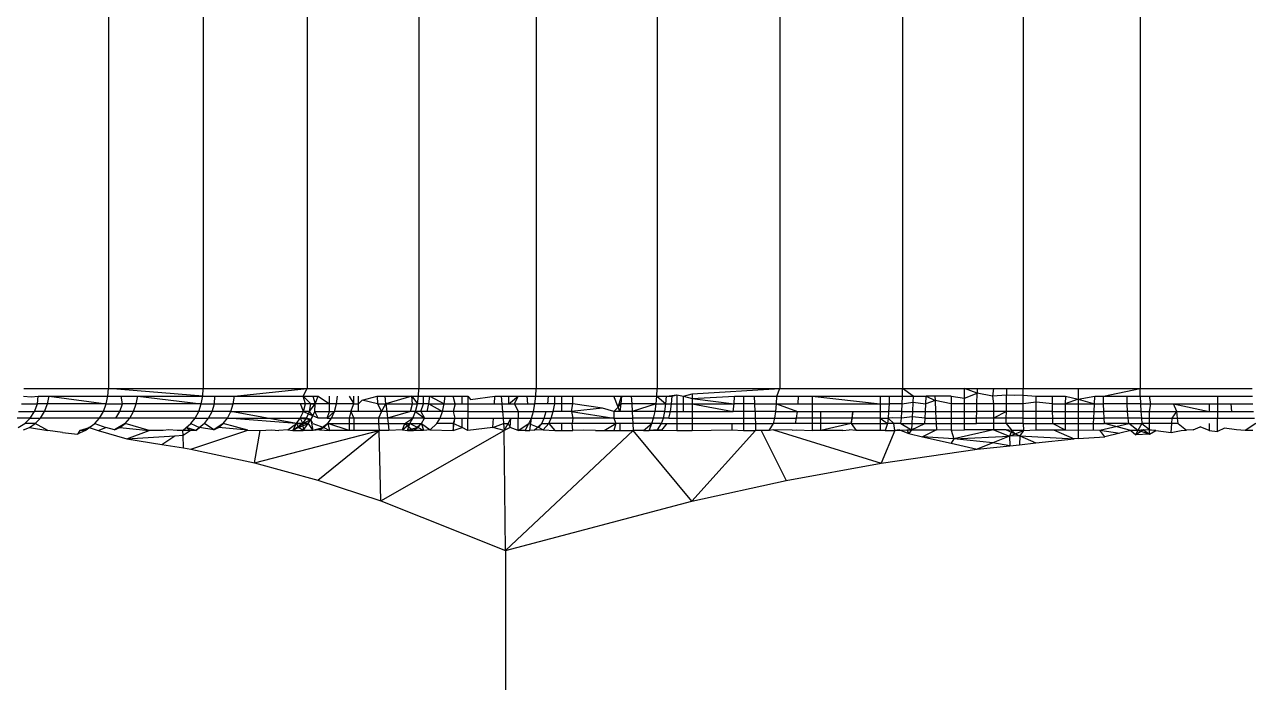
# Model space of a CAD drawing. Header units: millimetres. Extents: x 243 to 2849, y 203 to 3454.
# Drawn here: x 1435.11 to 1442.39, y 1586.66 to 1590.57 of the extents above; entities that cross this region are included whole.
import ezdxf

# ---------------------------------------------------------------- set-up
doc = ezdxf.new("R2010")
doc.units = ezdxf.units.MM

msp = doc.modelspace()

# ---------------------------------------------------------------- linework, layer by layer
for p, q in [((1435.6067, 1590.6562), (1435.6067, 1588.4062)), ((1436.1708, 1590.6562), (1436.1708, 1588.4062)), ((1436.7894, 1590.6562), (1436.7894, 1588.4062)), ((1437.453, 1590.6562), (1437.453, 1588.4062)), ((1438.1507, 1590.6562), (1438.1507, 1588.4062)), ((1438.8707, 1590.6562), (1438.8707, 1588.4062)), ((1439.6011, 1590.6562), (1439.6011, 1588.4062)), ((1440.3303, 1590.6562), (1440.3303, 1588.4062)), ((1441.0477, 1590.6562), (1441.0477, 1588.4062)), ((1441.744, 1590.6562), (1441.744, 1588.4062)), ((1435.1014, 1588.3607), (1435.1471, 1588.3564)), ((1435.1046, 1588.4062), (1435.6067, 1588.4062)), ((1435.1471, 1588.3564), (1435.1898, 1588.3607)), ((1435.1847, 1588.3142), (1435.1898, 1588.3607)), ((1435.1898, 1588.3607), (1435.2552, 1588.3607)), ((1435.2449, 1588.3142), (1435.2552, 1588.3607)), ((1435.2552, 1588.3607), (1435.6037, 1588.3607)), ((1435.2552, 1588.3607), (1435.594, 1588.3142)), ((1435.594, 1588.3142), (1435.6037, 1588.3607)), ((1435.6037, 1588.3607), (1435.6067, 1588.4062)), ((1435.6037, 1588.3607), (1435.6836, 1588.3607)), ((1435.6067, 1588.4062), (1436.1708, 1588.4062)), ((1436.168, 1588.3607), (1435.6067, 1588.4062)), ((1435.6909, 1588.3142), (1435.6836, 1588.3607)), ((1435.6836, 1588.3607), (1435.7818, 1588.3607)), ((1435.7724, 1588.3142), (1435.7818, 1588.3607)), ((1435.7818, 1588.3607), (1436.168, 1588.3607)), ((1435.7818, 1588.3607), (1436.1595, 1588.3142)), ((1436.1595, 1588.3142), (1436.168, 1588.3607)), ((1436.168, 1588.3607), (1436.1708, 1588.4062)), ((1436.168, 1588.3607), (1436.2405, 1588.3607)), ((1436.1708, 1588.4062), (1436.7894, 1588.4062)), ((1436.2384, 1588.3142), (1436.2405, 1588.3607)), ((1436.2405, 1588.3607), (1436.3571, 1588.3607)), ((1436.3488, 1588.3142), (1436.3571, 1588.3607)), ((1436.3571, 1588.3607), (1436.7894, 1588.4062)), ((1436.3571, 1588.3607), (1436.7651, 1588.3607)), ((1436.7651, 1588.3607), (1436.7894, 1588.4062)), ((1436.7795, 1588.3142), (1436.7651, 1588.3607)), ((1436.7651, 1588.3607), (1436.8226, 1588.3607)), ((1436.7651, 1588.3607), (1436.811, 1588.3142)), ((1436.7894, 1588.4062), (1437.453, 1588.4062)), ((1436.8226, 1588.3607), (1436.8543, 1588.3607)), ((1436.8226, 1588.3607), (1436.8372, 1588.3142)), ((1436.8372, 1588.3142), (1436.8543, 1588.3607)), ((1436.8543, 1588.3607), (1436.9228, 1588.3142)), ((1436.9228, 1588.3142), (1436.9228, 1588.3607)), ((1436.9634, 1588.3142), (1436.9706, 1588.3607)), ((1437.0398, 1588.3607), (1437.0665, 1588.3142)), ((1437.0665, 1588.3142), (1437.0665, 1588.3607)), ((1437.0952, 1588.3142), (1437.0952, 1588.3607)), ((1437.1156, 1588.3367), (1437.2059, 1588.3607)), ((1437.2059, 1588.3607), (1437.253, 1588.3607)), ((1437.2059, 1588.3607), (1437.2083, 1588.3142)), ((1437.2581, 1588.3142), (1437.253, 1588.3607)), ((1437.253, 1588.3607), (1437.4122, 1588.3607)), ((1437.4122, 1588.3607), (1437.2581, 1588.3142)), ((1437.415, 1588.3142), (1437.4122, 1588.3607)), ((1437.4122, 1588.3607), (1437.451, 1588.3607)), ((1437.4122, 1588.3607), (1437.4805, 1588.3607)), ((1437.4122, 1588.3607), (1437.4447, 1588.3142)), ((1437.4447, 1588.3142), (1437.451, 1588.3607)), ((1437.451, 1588.3607), (1437.453, 1588.4062)), ((1437.451, 1588.3607), (1437.4805, 1588.3607)), ((1437.453, 1588.4062), (1438.1507, 1588.4062)), ((1437.4805, 1588.3142), (1437.4805, 1588.3607)), ((1437.4805, 1588.3607), (1437.5197, 1588.3607)), ((1437.5135, 1588.3142), (1437.5197, 1588.3607)), ((1437.5197, 1588.3607), (1437.6107, 1588.3607)), ((1437.5197, 1588.3607), (1437.6047, 1588.3142)), ((1437.6047, 1588.3142), (1437.6107, 1588.3607)), ((1437.6107, 1588.3607), (1437.6585, 1588.3607)), ((1437.6689, 1588.3142), (1437.6585, 1588.3607)), ((1437.6585, 1588.3607), (1437.7116, 1588.3607)), ((1437.7116, 1588.3142), (1437.7116, 1588.3607)), ((1437.7116, 1588.3607), (1437.7456, 1588.3607)), ((1437.7456, 1588.3607), (1437.7618, 1588.3398)), ((1437.7456, 1588.3607), (1437.7456, 1588.3142)), ((1437.7618, 1588.3398), (1437.9054, 1588.3607)), ((1437.9027, 1588.3142), (1437.9054, 1588.3607)), ((1437.9054, 1588.3607), (1437.943, 1588.3607)), ((1437.943, 1588.3607), (1437.9883, 1588.3607)), ((1437.943, 1588.3607), (1437.9471, 1588.3142)), ((1437.9883, 1588.3142), (1437.9883, 1588.3607)), ((1437.9883, 1588.3607), (1438.0439, 1588.3607)), ((1437.9883, 1588.3142), (1438.0439, 1588.3607)), ((1438.0233, 1588.3142), (1438.0439, 1588.3607)), ((1438.0439, 1588.3607), (1438.0988, 1588.3607)), ((1438.1021, 1588.3142), (1438.0988, 1588.3607)), ((1438.0988, 1588.3607), (1438.1491, 1588.3607)), ((1438.144, 1588.3142), (1438.1491, 1588.3607)), ((1438.1491, 1588.3607), (1438.1507, 1588.4062)), ((1438.1491, 1588.3607), (1438.225, 1588.3607)), ((1438.1507, 1588.4062), (1438.8707, 1588.4062)), ((1438.22, 1588.3142), (1438.225, 1588.3607)), ((1438.225, 1588.3607), (1438.2627, 1588.3607)), ((1438.2617, 1588.3142), (1438.2627, 1588.3607)), ((1438.2627, 1588.3607), (1438.3036, 1588.3607)), ((1438.3036, 1588.3142), (1438.3036, 1588.3607)), ((1438.3036, 1588.3607), (1438.3697, 1588.3607)), ((1438.3697, 1588.3142), (1438.3697, 1588.3607)), ((1438.3697, 1588.3607), (1438.6132, 1588.3607)), ((1438.6385, 1588.2951), (1438.6132, 1588.3607)), ((1438.6132, 1588.3607), (1438.6598, 1588.3607)), ((1438.6385, 1588.2951), (1438.6598, 1588.3607)), ((1438.6598, 1588.3607), (1438.6557, 1588.3142)), ((1438.6598, 1588.3607), (1438.7172, 1588.3607)), ((1438.7172, 1588.3607), (1438.8695, 1588.3607)), ((1438.7172, 1588.3607), (1438.7198, 1588.3142)), ((1438.8657, 1588.3142), (1438.8695, 1588.3607)), ((1438.8695, 1588.3607), (1438.8707, 1588.4062)), ((1438.8695, 1588.3607), (1438.9275, 1588.3607)), ((1438.8695, 1588.3607), (1438.9238, 1588.3142)), ((1438.8707, 1588.4062), (1439.6011, 1588.4062)), ((1438.9238, 1588.3142), (1438.9275, 1588.3607)), ((1438.9275, 1588.3607), (1438.9892, 1588.3681)), ((1438.9275, 1588.3607), (1438.96, 1588.3607)), ((1438.9563, 1588.3142), (1438.96, 1588.3607)), ((1438.96, 1588.3607), (1438.9892, 1588.3681)), ((1438.9892, 1588.3681), (1439.0281, 1588.3607)), ((1438.9892, 1588.3681), (1438.9892, 1588.3142)), ((1439.0281, 1588.3607), (1439.0797, 1588.3738)), ((1439.0281, 1588.3142), (1439.0281, 1588.3607)), ((1439.0281, 1588.3607), (1439.0797, 1588.3469)), ((1439.0797, 1588.3738), (1439.6011, 1588.4062)), ((1439.0797, 1588.3738), (1439.0797, 1588.3142)), ((1439.0797, 1588.3469), (1439.3322, 1588.3607)), ((1439.0797, 1588.3469), (1439.3292, 1588.3142)), ((1439.3292, 1588.3142), (1439.3322, 1588.3607)), ((1439.3322, 1588.3607), (1439.3846, 1588.3607)), ((1439.3846, 1588.3607), (1439.4512, 1588.3607)), ((1439.3846, 1588.3607), (1439.3846, 1588.3142)), ((1439.4512, 1588.3607), (1439.584, 1588.3607)), ((1439.4525, 1588.3142), (1439.4512, 1588.3607)), ((1439.5815, 1588.3142), (1439.584, 1588.3607)), ((1439.584, 1588.3607), (1439.6011, 1588.4062)), ((1439.584, 1588.3607), (1439.7126, 1588.3607)), ((1439.6011, 1588.4062), (1440.3303, 1588.4062)), ((1439.7104, 1588.3142), (1439.7126, 1588.3607)), ((1439.7126, 1588.3607), (1439.7926, 1588.3607)), ((1439.7926, 1588.3607), (1440.1973, 1588.3607)), ((1439.7926, 1588.3607), (1440.1973, 1588.3142)), ((1439.7926, 1588.3607), (1439.7926, 1588.3142)), ((1440.1973, 1588.3607), (1440.2519, 1588.3607)), ((1440.1973, 1588.3607), (1440.1973, 1588.3142)), ((1440.2519, 1588.3607), (1440.2506, 1588.3142)), ((1440.2519, 1588.3607), (1440.3299, 1588.3607)), ((1440.3288, 1588.3142), (1440.3299, 1588.3607)), ((1440.3299, 1588.3607), (1440.3303, 1588.4062)), ((1440.3299, 1588.3607), (1440.3938, 1588.3607)), ((1440.3938, 1588.3607), (1440.3303, 1588.4062)), ((1440.3303, 1588.4062), (1440.6995, 1588.4062)), ((1440.3938, 1588.3607), (1440.3922, 1588.3249)), ((1440.3938, 1588.3607), (1440.4709, 1588.3607)), ((1440.4699, 1588.3142), (1440.4709, 1588.3607)), ((1440.4709, 1588.3607), (1440.5247, 1588.3349)), ((1440.5235, 1588.3607), (1440.4709, 1588.3607)), ((1440.6198, 1588.3607), (1440.5235, 1588.3607)), ((1440.5235, 1588.3607), (1440.5247, 1588.3349)), ((1440.6198, 1588.3607), (1440.6995, 1588.3481)), ((1440.6198, 1588.3607), (1440.6198, 1588.3142)), ((1440.6995, 1588.4062), (1440.774, 1588.4062)), ((1440.6995, 1588.3481), (1440.6995, 1588.4062)), ((1440.7739, 1588.3781), (1440.6995, 1588.4062)), ((1440.6995, 1588.3481), (1440.7739, 1588.3781)), ((1440.6995, 1588.3142), (1440.6995, 1588.3481)), ((1440.7734, 1588.3142), (1440.7739, 1588.3781)), ((1440.774, 1588.4062), (1440.7739, 1588.3781)), ((1440.8655, 1588.3607), (1440.7739, 1588.3781)), ((1440.774, 1588.4062), (1440.8711, 1588.4062)), ((1440.8711, 1588.4062), (1440.8655, 1588.3607)), ((1440.9486, 1588.367), (1440.8655, 1588.3607)), ((1440.8655, 1588.3607), (1440.8711, 1588.3142)), ((1440.8711, 1588.4062), (1440.9487, 1588.4062)), ((1440.9485, 1588.3142), (1440.9486, 1588.367)), ((1440.9487, 1588.4062), (1440.9486, 1588.367)), ((1440.9982, 1588.3638), (1440.9486, 1588.367)), ((1440.9487, 1588.4062), (1441.0477, 1588.4062)), ((1441.0478, 1588.367), (1440.9982, 1588.3638)), ((1441.0478, 1588.367), (1441.0477, 1588.4062)), ((1441.0477, 1588.4062), (1441.3766, 1588.4062)), ((1441.0479, 1588.3142), (1441.0478, 1588.367)), ((1441.0478, 1588.367), (1441.1253, 1588.3607)), ((1441.1253, 1588.3607), (1441.2227, 1588.3607)), ((1441.1253, 1588.3256), (1441.1253, 1588.3607)), ((1441.223, 1588.3142), (1441.2227, 1588.3607)), ((1441.2227, 1588.3607), (1441.2993, 1588.3607)), ((1441.2993, 1588.3607), (1441.2992, 1588.3142)), ((1441.3766, 1588.3419), (1441.2992, 1588.3142)), ((1441.2993, 1588.3607), (1441.3766, 1588.3419)), ((1441.3766, 1588.4062), (1441.744, 1588.4062)), ((1441.3766, 1588.4062), (1441.3766, 1588.3419)), ((1441.3766, 1588.3419), (1441.4751, 1588.3607)), ((1441.3766, 1588.3419), (1441.473, 1588.3142)), ((1441.3766, 1588.3419), (1441.3766, 1588.2694)), ((1441.473, 1588.3142), (1441.4751, 1588.3607)), ((1441.4751, 1588.3607), (1441.5255, 1588.3607)), ((1441.5255, 1588.3607), (1441.744, 1588.4062)), ((1441.5265, 1588.3142), (1441.5255, 1588.3607)), ((1441.5255, 1588.3607), (1441.6665, 1588.3607)), ((1441.6676, 1588.3142), (1441.6665, 1588.3607)), ((1441.6665, 1588.3607), (1441.7445, 1588.3607)), ((1441.744, 1588.4062), (1442.4116, 1588.4062)), ((1441.7445, 1588.3607), (1441.744, 1588.4062)), ((1441.7445, 1588.3607), (1441.7458, 1588.3142)), ((1441.7445, 1588.3607), (1441.7991, 1588.3607)), ((1441.7991, 1588.3607), (1442.2038, 1588.3607)), ((1441.8079, 1588.3142), (1441.7991, 1588.3607)), ((1442.2038, 1588.3607), (1442.4124, 1588.3607)), ((1442.2038, 1588.3607), (1442.2038, 1588.3142)), ((1435.0726, 1588.2694), (1435.1667, 1588.2694)), ((1435.0908, 1588.3142), (1435.1847, 1588.3142)), ((1435.1416, 1588.2294), (1435.1667, 1588.2694)), ((1435.1667, 1588.2694), (1435.1847, 1588.3142)), ((1435.2272, 1588.2694), (1435.1667, 1588.2694)), ((1435.2449, 1588.3142), (1435.1847, 1588.3142)), ((1435.2023, 1588.2294), (1435.2272, 1588.2694)), ((1435.2272, 1588.2694), (1435.2449, 1588.3142)), ((1435.5774, 1588.2694), (1435.2272, 1588.2694)), ((1435.594, 1588.3142), (1435.2449, 1588.3142)), ((1435.554, 1588.2294), (1435.5774, 1588.2694)), ((1435.5774, 1588.2694), (1435.594, 1588.3142)), ((1435.6745, 1588.2694), (1435.5774, 1588.2694)), ((1435.594, 1588.3142), (1435.6909, 1588.3142)), ((1435.6516, 1588.2294), (1435.6745, 1588.2694)), ((1435.6745, 1588.2694), (1435.6909, 1588.3142)), ((1435.7563, 1588.2694), (1435.6745, 1588.2694)), ((1435.7724, 1588.3142), (1435.6909, 1588.3142)), ((1435.7338, 1588.2294), (1435.7563, 1588.2694)), ((1435.7563, 1588.2694), (1435.7724, 1588.3142)), ((1436.1445, 1588.2694), (1435.7563, 1588.2694)), ((1436.1595, 1588.3142), (1435.7724, 1588.3142)), ((1436.1236, 1588.2294), (1436.1445, 1588.2694)), ((1436.1445, 1588.2694), (1436.1595, 1588.3142)), ((1436.2237, 1588.2694), (1436.1445, 1588.2694)), ((1436.1595, 1588.3142), (1436.2384, 1588.3142)), ((1436.2032, 1588.2294), (1436.2237, 1588.2694)), ((1436.2237, 1588.2694), (1436.2384, 1588.3142)), ((1436.3345, 1588.2694), (1436.2237, 1588.2694)), ((1436.2384, 1588.3142), (1436.3488, 1588.3142)), ((1436.3144, 1588.2294), (1436.3345, 1588.2694)), ((1436.3345, 1588.2694), (1436.3488, 1588.3142)), ((1436.3345, 1588.2694), (1436.7665, 1588.2694)), ((1436.7258, 1588.1969), (1436.3345, 1588.2694)), ((1436.7502, 1588.3142), (1436.3488, 1588.3142)), ((1436.7482, 1588.2294), (1436.7665, 1588.2694)), ((1436.7795, 1588.3142), (1436.7502, 1588.3142)), ((1436.7665, 1588.2694), (1436.7502, 1588.3142)), ((1436.7665, 1588.2694), (1436.7795, 1588.3142)), ((1436.7665, 1588.2694), (1436.8226, 1588.2443)), ((1436.8038, 1588.2694), (1436.7665, 1588.2694)), ((1436.8372, 1588.3142), (1436.7795, 1588.3142)), ((1436.7857, 1588.2294), (1436.8038, 1588.2694)), ((1436.8038, 1588.2694), (1436.8372, 1588.3142)), ((1436.8038, 1588.2694), (1436.811, 1588.3142)), ((1436.8226, 1588.2443), (1436.8038, 1588.2694)), ((1436.811, 1588.3142), (1436.8372, 1588.3142)), ((1436.811, 1588.2208), (1436.8348, 1588.2694)), ((1436.8226, 1588.2443), (1436.8348, 1588.2694)), ((1436.8348, 1588.2694), (1436.8372, 1588.3142)), ((1436.8543, 1588.2294), (1436.8348, 1588.2694)), ((1436.8348, 1588.2694), (1436.9228, 1588.2694)), ((1436.9228, 1588.3142), (1436.8372, 1588.3142)), ((1436.9509, 1588.2694), (1436.908, 1588.2294)), ((1436.908, 1588.2294), (1436.9228, 1588.2694)), ((1436.9634, 1588.3142), (1436.9228, 1588.3142)), ((1436.9228, 1588.2694), (1436.9228, 1588.3142)), ((1436.9228, 1588.2694), (1436.9509, 1588.2694)), ((1436.9335, 1588.2294), (1436.9509, 1588.2694)), ((1436.9509, 1588.2694), (1436.9634, 1588.3142)), ((1437.0491, 1588.2694), (1436.9509, 1588.2694)), ((1437.0665, 1588.3142), (1436.9634, 1588.3142)), ((1437.0491, 1588.2694), (1437.0398, 1588.2294)), ((1437.0491, 1588.2694), (1437.0665, 1588.3142)), ((1437.0491, 1588.2694), (1437.0665, 1588.2294)), ((1437.0952, 1588.2694), (1437.0491, 1588.2694)), ((1437.0665, 1588.3142), (1437.0952, 1588.3142)), ((1437.0952, 1588.3142), (1437.1156, 1588.3367)), ((1437.0952, 1588.2694), (1437.0952, 1588.3142)), ((1437.2324, 1588.2694), (1437.0952, 1588.2694)), ((1437.2083, 1588.3142), (1437.1156, 1588.3367)), ((1437.2083, 1588.3142), (1437.2324, 1588.2694)), ((1437.2083, 1588.3142), (1437.2581, 1588.3142)), ((1437.2324, 1588.2694), (1437.2128, 1588.2294)), ((1437.2324, 1588.2694), (1437.2581, 1588.3142)), ((1437.2629, 1588.2694), (1437.2324, 1588.2694)), ((1437.2581, 1588.3142), (1437.415, 1588.3142)), ((1437.2581, 1588.3142), (1437.2629, 1588.2694)), ((1437.2629, 1588.2694), (1437.2673, 1588.2294)), ((1437.4039, 1588.2694), (1437.2629, 1588.2694)), ((1437.4039, 1588.2694), (1437.2673, 1588.2294)), ((1437.4039, 1588.2694), (1437.415, 1588.3142)), ((1437.4337, 1588.2694), (1437.4039, 1588.2694)), ((1437.415, 1588.3142), (1437.4447, 1588.3142)), ((1437.4183, 1588.2294), (1437.4337, 1588.2694)), ((1437.4337, 1588.2694), (1437.4447, 1588.3142)), ((1437.4664, 1588.2694), (1437.4337, 1588.2694)), ((1437.4337, 1588.2694), (1437.4877, 1588.2294)), ((1437.5135, 1588.3142), (1437.4447, 1588.3142)), ((1437.4664, 1588.2694), (1437.4805, 1588.3142)), ((1437.4664, 1588.2694), (1437.4877, 1588.2294)), ((1437.5027, 1588.2694), (1437.4664, 1588.2694)), ((1437.5027, 1588.2694), (1437.5135, 1588.3142)), ((1437.5943, 1588.2694), (1437.5027, 1588.2694)), ((1437.5135, 1588.3142), (1437.6047, 1588.3142)), ((1437.5135, 1588.3142), (1437.5943, 1588.2694)), ((1437.5796, 1588.2294), (1437.5943, 1588.2694)), ((1437.5943, 1588.2694), (1437.6047, 1588.3142)), ((1437.6585, 1588.2694), (1437.5943, 1588.2694)), ((1437.6047, 1588.3142), (1437.6689, 1588.3142)), ((1437.6689, 1588.3142), (1437.6585, 1588.2694)), ((1437.6585, 1588.2694), (1437.6667, 1588.2294)), ((1437.7456, 1588.2694), (1437.6585, 1588.2694)), ((1437.6689, 1588.3142), (1437.7116, 1588.3142)), ((1437.7116, 1588.3142), (1437.7456, 1588.3142)), ((1437.7456, 1588.3142), (1437.7456, 1588.2694)), ((1437.7456, 1588.3142), (1437.9027, 1588.3142)), ((1437.7456, 1588.2694), (1437.7456, 1588.2294)), ((1437.7456, 1588.2694), (1437.951, 1588.2694)), ((1437.9027, 1588.3142), (1437.9471, 1588.3142)), ((1437.9471, 1588.3142), (1437.951, 1588.2694)), ((1437.9471, 1588.3142), (1437.9883, 1588.3142)), ((1437.951, 1588.2694), (1437.9545, 1588.2294)), ((1437.951, 1588.2694), (1438.0439, 1588.2694)), ((1437.9883, 1588.3142), (1438.0233, 1588.3142)), ((1438.0233, 1588.3142), (1438.1021, 1588.3142)), ((1438.0233, 1588.3142), (1438.0439, 1588.2694)), ((1438.0439, 1588.2694), (1438.1352, 1588.2694)), ((1438.0439, 1588.2694), (1438.0439, 1588.2294)), ((1438.1021, 1588.3142), (1438.144, 1588.3142)), ((1438.1229, 1588.2294), (1438.1352, 1588.2694)), ((1438.1352, 1588.2694), (1438.144, 1588.3142)), ((1438.1352, 1588.2694), (1438.2115, 1588.2694)), ((1438.22, 1588.3142), (1438.144, 1588.3142)), ((1438.1995, 1588.2294), (1438.2115, 1588.2694)), ((1438.2115, 1588.2694), (1438.2533, 1588.2694)), ((1438.2617, 1588.3142), (1438.22, 1588.3142)), ((1438.2415, 1588.2294), (1438.2533, 1588.2694)), ((1438.2533, 1588.2694), (1438.2617, 1588.3142)), ((1438.3036, 1588.2694), (1438.2533, 1588.2694)), ((1438.3036, 1588.3142), (1438.2617, 1588.3142)), ((1438.3036, 1588.2694), (1438.3036, 1588.3142)), ((1438.3697, 1588.3142), (1438.3036, 1588.3142)), ((1438.3625, 1588.2694), (1438.3036, 1588.2694)), ((1438.3625, 1588.2694), (1438.3697, 1588.3142)), ((1438.5465, 1588.289), (1438.3625, 1588.2694)), ((1438.3625, 1588.2694), (1438.3697, 1588.2294)), ((1438.3625, 1588.2694), (1438.6132, 1588.2294)), ((1438.5465, 1588.289), (1438.3697, 1588.3142)), ((1438.6132, 1588.2694), (1438.5465, 1588.289)), ((1438.6132, 1588.2694), (1438.6385, 1588.2951)), ((1438.6132, 1588.2694), (1438.6132, 1588.2294)), ((1438.6484, 1588.2694), (1438.6132, 1588.2694)), ((1438.6385, 1588.2951), (1438.6557, 1588.3142)), ((1438.6484, 1588.2694), (1438.6385, 1588.2951)), ((1438.6557, 1588.3142), (1438.6484, 1588.2694)), ((1438.7224, 1588.2694), (1438.6484, 1588.2694)), ((1438.7198, 1588.3142), (1438.6557, 1588.3142)), ((1438.8657, 1588.3142), (1438.7198, 1588.3142)), ((1438.7198, 1588.3142), (1438.7224, 1588.2694)), ((1438.8657, 1588.3142), (1438.7224, 1588.2694)), ((1438.8591, 1588.2694), (1438.7224, 1588.2694)), ((1438.7224, 1588.2694), (1438.7247, 1588.2294)), ((1438.85, 1588.2294), (1438.8591, 1588.2694)), ((1438.8591, 1588.2694), (1438.8657, 1588.3142)), ((1438.9174, 1588.2694), (1438.8591, 1588.2694)), ((1438.8657, 1588.3142), (1438.9238, 1588.3142)), ((1438.9084, 1588.2294), (1438.9174, 1588.2694)), ((1438.9174, 1588.2694), (1438.9238, 1588.3142)), ((1438.9174, 1588.2694), (1438.95, 1588.2694)), ((1438.9238, 1588.3142), (1438.9563, 1588.3142)), ((1438.9238, 1588.3142), (1438.9892, 1588.3142)), ((1438.9412, 1588.2294), (1438.95, 1588.2694)), ((1438.95, 1588.2694), (1438.9563, 1588.3142)), ((1438.95, 1588.2694), (1438.9892, 1588.2694)), ((1438.9563, 1588.3142), (1438.9892, 1588.3142)), ((1438.9892, 1588.3142), (1438.9892, 1588.2694)), ((1438.9892, 1588.3142), (1439.0281, 1588.3142)), ((1438.9892, 1588.2694), (1438.9892, 1588.2294)), ((1438.9892, 1588.2694), (1439.0281, 1588.2694)), ((1439.0281, 1588.2694), (1439.0281, 1588.3142)), ((1439.0281, 1588.3142), (1439.0797, 1588.3142)), ((1439.0281, 1588.2694), (1439.0797, 1588.2694)), ((1439.0797, 1588.3142), (1439.3292, 1588.3142)), ((1439.0797, 1588.3142), (1439.324, 1588.2694)), ((1439.0797, 1588.3142), (1439.0797, 1588.2694)), ((1439.0797, 1588.2694), (1439.0797, 1588.2294)), ((1439.0797, 1588.2694), (1439.324, 1588.2694)), ((1439.324, 1588.2694), (1439.3292, 1588.3142)), ((1439.3846, 1588.2694), (1439.324, 1588.2694)), ((1439.3846, 1588.3142), (1439.3292, 1588.3142)), ((1439.4525, 1588.3142), (1439.3846, 1588.3142)), ((1439.3846, 1588.3142), (1439.3846, 1588.2694)), ((1439.3846, 1588.2694), (1439.3846, 1588.2294)), ((1439.4537, 1588.2694), (1439.3846, 1588.2694)), ((1439.4525, 1588.3142), (1439.5815, 1588.3142)), ((1439.4537, 1588.2694), (1439.4525, 1588.3142)), ((1439.5771, 1588.2694), (1439.4537, 1588.2694)), ((1439.4537, 1588.2694), (1439.4548, 1588.2294)), ((1439.571, 1588.2294), (1439.5771, 1588.2694)), ((1439.5771, 1588.2694), (1439.5815, 1588.3142)), ((1439.5771, 1588.2694), (1439.7064, 1588.2694)), ((1439.5815, 1588.3142), (1439.7104, 1588.3142)), ((1439.5815, 1588.3142), (1439.7064, 1588.2694)), ((1439.7008, 1588.2294), (1439.7064, 1588.2694)), ((1439.7064, 1588.2694), (1439.7926, 1588.2694)), ((1439.7104, 1588.3142), (1439.7926, 1588.3142)), ((1439.7926, 1588.3142), (1440.1973, 1588.3142)), ((1439.7926, 1588.3142), (1439.7926, 1588.2694)), ((1439.7926, 1588.2694), (1439.7926, 1588.2294)), ((1439.7926, 1588.2694), (1439.8439, 1588.2694)), ((1439.8439, 1588.1969), (1439.8439, 1588.2694)), ((1439.8439, 1588.2694), (1440.0348, 1588.2694)), ((1440.0348, 1588.2694), (1440.0255, 1588.1969)), ((1440.0306, 1588.2294), (1440.0348, 1588.2694)), ((1440.0348, 1588.2694), (1440.1973, 1588.2694)), ((1440.1973, 1588.3142), (1440.2506, 1588.3142)), ((1440.1973, 1588.3142), (1440.1973, 1588.2694)), ((1440.1973, 1588.2694), (1440.2483, 1588.2694)), ((1440.1973, 1588.2694), (1440.1973, 1588.2294)), ((1440.2483, 1588.2694), (1440.245, 1588.2294)), ((1440.2506, 1588.3142), (1440.2483, 1588.2694)), ((1440.3267, 1588.2694), (1440.2483, 1588.2694)), ((1440.3288, 1588.3142), (1440.2506, 1588.3142)), ((1440.3238, 1588.2294), (1440.3267, 1588.2694)), ((1440.3267, 1588.2694), (1440.3288, 1588.3142)), ((1440.3267, 1588.2694), (1440.3898, 1588.2694)), ((1440.3288, 1588.3142), (1440.3922, 1588.3249)), ((1440.3898, 1588.2694), (1440.3884, 1588.2375)), ((1440.3922, 1588.3249), (1440.3898, 1588.2694)), ((1440.3898, 1588.2694), (1440.4683, 1588.2694)), ((1440.3922, 1588.3249), (1440.4699, 1588.3142)), ((1440.466, 1588.2294), (1440.4683, 1588.2694)), ((1440.4683, 1588.2694), (1440.4699, 1588.3142)), ((1440.4683, 1588.2694), (1440.5277, 1588.2694)), ((1440.5247, 1588.3349), (1440.4699, 1588.3142)), ((1440.6198, 1588.3142), (1440.5247, 1588.3349)), ((1440.5247, 1588.3349), (1440.5277, 1588.2694)), ((1440.5277, 1588.2694), (1440.5295, 1588.2294)), ((1440.5277, 1588.2694), (1440.6198, 1588.2694)), ((1440.6995, 1588.3142), (1440.6198, 1588.3142)), ((1440.6198, 1588.3142), (1440.6198, 1588.2694)), ((1440.6198, 1588.2694), (1440.6995, 1588.2694)), ((1440.6198, 1588.2694), (1440.6198, 1588.2294)), ((1440.7734, 1588.3142), (1440.6995, 1588.3142)), ((1440.6995, 1588.2694), (1440.6995, 1588.3142)), ((1440.6995, 1588.2294), (1440.6995, 1588.2694)), ((1440.6995, 1588.2694), (1440.7727, 1588.2694)), ((1440.7718, 1588.2294), (1440.7727, 1588.2694)), ((1440.7727, 1588.2694), (1440.7734, 1588.3142)), ((1440.8711, 1588.2694), (1440.7727, 1588.2694)), ((1440.8711, 1588.3142), (1440.7734, 1588.3142)), ((1440.9485, 1588.3142), (1440.8711, 1588.3142)), ((1440.8711, 1588.3142), (1440.8711, 1588.2694)), ((1440.9484, 1588.2694), (1440.8711, 1588.2694)), ((1440.8711, 1588.2694), (1440.8711, 1588.2294)), ((1440.9484, 1588.2694), (1440.8711, 1588.2294)), ((1440.9481, 1588.2294), (1440.9484, 1588.2694)), ((1440.9484, 1588.2694), (1440.9485, 1588.3142)), ((1441.048, 1588.2694), (1440.9484, 1588.2694)), ((1441.0479, 1588.3142), (1440.9485, 1588.3142)), ((1441.1253, 1588.3256), (1441.0479, 1588.3142)), ((1441.048, 1588.2694), (1441.0479, 1588.3142)), ((1441.0482, 1588.2294), (1441.048, 1588.2694)), ((1441.1253, 1588.2694), (1441.048, 1588.2694)), ((1441.223, 1588.3142), (1441.1253, 1588.3256)), ((1441.1253, 1588.2694), (1441.1253, 1588.3256)), ((1441.1253, 1588.2294), (1441.1253, 1588.2694)), ((1441.2237, 1588.2694), (1441.1253, 1588.2694)), ((1441.2237, 1588.2694), (1441.223, 1588.3142)), ((1441.223, 1588.3142), (1441.2992, 1588.3142)), ((1441.2247, 1588.2294), (1441.2237, 1588.2694)), ((1441.2237, 1588.2694), (1441.2992, 1588.2694)), ((1441.2992, 1588.3142), (1441.2992, 1588.2694)), ((1441.2992, 1588.3142), (1441.473, 1588.3142)), ((1441.2992, 1588.2694), (1441.2992, 1588.2294)), ((1441.2992, 1588.2694), (1441.3766, 1588.2694)), ((1441.3766, 1588.2694), (1441.3766, 1588.2294)), ((1441.3766, 1588.2694), (1441.4709, 1588.2694)), ((1441.4691, 1588.2294), (1441.4709, 1588.2694)), ((1441.4709, 1588.2694), (1441.473, 1588.3142)), ((1441.4709, 1588.2694), (1441.5281, 1588.2694)), ((1441.473, 1588.3142), (1441.5265, 1588.3142)), ((1441.6676, 1588.3142), (1441.5265, 1588.3142)), ((1441.5281, 1588.2694), (1441.5265, 1588.3142)), ((1441.5304, 1588.2294), (1441.5281, 1588.2694)), ((1441.6697, 1588.2694), (1441.5281, 1588.2694)), ((1441.6697, 1588.2694), (1441.6676, 1588.3142)), ((1441.7458, 1588.3142), (1441.6676, 1588.3142)), ((1441.6726, 1588.2294), (1441.6697, 1588.2694)), ((1441.7481, 1588.2694), (1441.6697, 1588.2694)), ((1441.7458, 1588.3142), (1441.7481, 1588.2694)), ((1441.7458, 1588.3142), (1441.8079, 1588.3142)), ((1441.7481, 1588.2694), (1441.7514, 1588.2294)), ((1441.7481, 1588.2694), (1441.7991, 1588.2694)), ((1441.7991, 1588.2694), (1441.8079, 1588.3142)), ((1441.7991, 1588.2694), (1441.9616, 1588.2694)), ((1441.7991, 1588.2294), (1441.7991, 1588.2694)), ((1441.8079, 1588.3142), (1441.9418, 1588.3142)), ((1441.9354, 1588.2294), (1441.9616, 1588.2694)), ((1441.9616, 1588.2694), (1441.9418, 1588.3142)), ((1441.9418, 1588.3142), (1442.1549, 1588.2694)), ((1441.9418, 1588.3142), (1442.155, 1588.3142)), ((1441.9658, 1588.2294), (1441.9616, 1588.2694)), ((1441.9616, 1588.2694), (1442.1549, 1588.2694)), ((1442.155, 1588.3142), (1442.1549, 1588.2694)), ((1442.1549, 1588.2694), (1442.2038, 1588.2694)), ((1442.155, 1588.3142), (1442.2038, 1588.3142)), ((1442.2038, 1588.3142), (1442.286, 1588.3142)), ((1442.2038, 1588.3142), (1442.2038, 1588.2694)), ((1442.2038, 1588.2694), (1442.2038, 1588.2294)), ((1442.2038, 1588.2694), (1442.29, 1588.2694)), ((1442.29, 1588.2694), (1442.286, 1588.3142)), ((1442.286, 1588.3142), (1442.4149, 1588.3142)), ((1442.29, 1588.2694), (1442.4193, 1588.2694)), ((1435.1416, 1588.2294), (1435.047, 1588.2294)), ((1435.0708, 1588.1737), (1435.1107, 1588.1969)), ((1435.1107, 1588.1969), (1435.1416, 1588.2294)), ((1435.1717, 1588.1969), (1435.1107, 1588.1969)), ((1435.1374, 1588.1737), (1435.1717, 1588.1969)), ((1435.1416, 1588.2294), (1435.2023, 1588.2294)), ((1435.1717, 1588.1969), (1435.2023, 1588.2294)), ((1435.2472, 1588.1562), (1435.1717, 1588.1969)), ((1435.554, 1588.2294), (1435.2023, 1588.2294)), ((1435.4679, 1588.1562), (1435.5253, 1588.1969)), ((1435.4931, 1588.1737), (1435.5253, 1588.1969)), ((1435.5253, 1588.1969), (1435.554, 1588.2294)), ((1435.5253, 1588.1969), (1435.5917, 1588.1737)), ((1435.6516, 1588.2294), (1435.554, 1588.2294)), ((1435.706, 1588.1969), (1435.6425, 1588.1604)), ((1435.7338, 1588.2294), (1435.6516, 1588.2294)), ((1435.6749, 1588.1737), (1435.706, 1588.1969)), ((1435.706, 1588.1969), (1435.7338, 1588.2294)), ((1435.8489, 1588.1562), (1435.706, 1588.1969)), ((1436.1236, 1588.2294), (1435.7338, 1588.2294)), ((1436.0505, 1588.1562), (1436.0979, 1588.1969)), ((1436.0691, 1588.1737), (1436.0979, 1588.1969)), ((1436.0979, 1588.1969), (1436.1236, 1588.2294)), ((1436.0979, 1588.1969), (1436.1496, 1588.1737)), ((1436.1236, 1588.2294), (1436.2032, 1588.2294)), ((1436.1779, 1588.1969), (1436.1269, 1588.1562)), ((1436.1779, 1588.1969), (1436.2032, 1588.2294)), ((1436.2332, 1588.1604), (1436.1779, 1588.1969)), ((1436.3144, 1588.2294), (1436.2032, 1588.2294)), ((1436.2897, 1588.1969), (1436.2332, 1588.1604)), ((1436.262, 1588.1737), (1436.2897, 1588.1969)), ((1436.2897, 1588.1969), (1436.3144, 1588.2294)), ((1436.4363, 1588.1588), (1436.2897, 1588.1969)), ((1436.3144, 1588.2294), (1436.7482, 1588.2294)), ((1436.7258, 1588.1969), (1436.3144, 1588.2294)), ((1436.6746, 1588.1604), (1436.7258, 1588.1969)), ((1436.7045, 1588.1562), (1436.7258, 1588.1969)), ((1436.7635, 1588.1969), (1436.7045, 1588.1562)), ((1436.7258, 1588.1969), (1436.7482, 1588.2294)), ((1436.7258, 1588.1969), (1436.7386, 1588.1737)), ((1436.7258, 1588.1969), (1436.7635, 1588.1969)), ((1436.7949, 1588.1969), (1436.7258, 1588.1969)), ((1436.7386, 1588.1737), (1436.7635, 1588.1969)), ((1436.7386, 1588.1737), (1436.7949, 1588.1969)), ((1436.7482, 1588.2294), (1436.811, 1588.2208)), ((1436.7482, 1588.2294), (1436.7635, 1588.1969)), ((1436.7857, 1588.2294), (1436.7482, 1588.2294)), ((1436.7635, 1588.1969), (1436.7857, 1588.2294)), ((1436.7635, 1588.1969), (1436.811, 1588.2208)), ((1436.7949, 1588.1969), (1436.7635, 1588.1969)), ((1436.7635, 1588.1969), (1436.7651, 1588.1562)), ((1436.7651, 1588.1562), (1436.7949, 1588.1969)), ((1436.811, 1588.2208), (1436.7857, 1588.2294)), ((1436.7949, 1588.1969), (1436.811, 1588.2208)), ((1436.7949, 1588.1969), (1436.8226, 1588.1562)), ((1436.8226, 1588.2443), (1436.811, 1588.2208)), ((1436.811, 1588.2208), (1436.8226, 1588.1562)), ((1436.8226, 1588.1969), (1436.811, 1588.2208)), ((1436.8543, 1588.2294), (1436.8226, 1588.2443)), ((1436.8226, 1588.1969), (1436.888, 1588.1737)), ((1436.908, 1588.2294), (1436.8543, 1588.2294)), ((1436.912, 1588.1969), (1436.863, 1588.1604)), ((1436.888, 1588.1737), (1436.912, 1588.1969)), ((1436.908, 1588.2294), (1436.9335, 1588.2294)), ((1436.912, 1588.1969), (1436.9335, 1588.2294)), ((1436.912, 1588.1969), (1436.9228, 1588.1562)), ((1436.912, 1588.1969), (1437.0398, 1588.1969)), ((1437.0398, 1588.1562), (1436.912, 1588.1969)), ((1437.0398, 1588.2294), (1436.9335, 1588.2294)), ((1437.0398, 1588.2294), (1437.0398, 1588.1969)), ((1437.0665, 1588.2294), (1437.0398, 1588.2294)), ((1437.0398, 1588.1969), (1437.0398, 1588.1562)), ((1437.0398, 1588.1969), (1437.0665, 1588.1969)), ((1437.0665, 1588.2294), (1437.0665, 1588.1969)), ((1437.2128, 1588.2294), (1437.0665, 1588.2294)), ((1437.0665, 1588.1969), (1437.0665, 1588.1562)), ((1437.0665, 1588.1969), (1437.2145, 1588.1969)), ((1437.2128, 1588.2294), (1437.2145, 1588.1969)), ((1437.2673, 1588.2294), (1437.2128, 1588.2294)), ((1437.2145, 1588.1969), (1437.2166, 1588.1562)), ((1437.2145, 1588.1969), (1437.2708, 1588.1969)), ((1437.2673, 1588.2294), (1437.2708, 1588.1969)), ((1437.4183, 1588.2294), (1437.2673, 1588.2294)), ((1437.2708, 1588.1969), (1437.2753, 1588.1562)), ((1437.2708, 1588.1969), (1437.3694, 1588.1969)), ((1437.3563, 1588.1604), (1437.3694, 1588.1969)), ((1437.3563, 1588.1604), (1437.3995, 1588.1969)), ((1437.3694, 1588.1969), (1437.4183, 1588.2294)), ((1437.3694, 1588.1969), (1437.4208, 1588.1562)), ((1437.3694, 1588.1969), (1437.3995, 1588.1969)), ((1437.3869, 1588.1562), (1437.3995, 1588.1969)), ((1437.3995, 1588.1969), (1437.4183, 1588.2294)), ((1437.3995, 1588.1969), (1437.4484, 1588.1737)), ((1437.3995, 1588.1969), (1437.4691, 1588.1969)), ((1437.4877, 1588.2294), (1437.4183, 1588.2294)), ((1437.4208, 1588.1562), (1437.4691, 1588.1969)), ((1437.4484, 1588.1737), (1437.4691, 1588.1969)), ((1437.4691, 1588.1969), (1437.4877, 1588.2294)), ((1437.4691, 1588.1969), (1437.4805, 1588.1562)), ((1437.4691, 1588.1969), (1437.5203, 1588.1604)), ((1437.4877, 1588.2294), (1437.5796, 1588.2294)), ((1437.5203, 1588.1604), (1437.5615, 1588.1969)), ((1437.5615, 1588.1969), (1437.5796, 1588.2294)), ((1437.6585, 1588.1969), (1437.5615, 1588.1969)), ((1437.5796, 1588.2294), (1437.6667, 1588.2294)), ((1437.6585, 1588.1562), (1437.6667, 1588.2294)), ((1437.6667, 1588.2294), (1437.6585, 1588.1969)), ((1437.6585, 1588.1969), (1437.6585, 1588.1562)), ((1437.7116, 1588.1737), (1437.6585, 1588.1969)), ((1437.6667, 1588.2294), (1437.7116, 1588.2294)), ((1437.7116, 1588.1737), (1437.7116, 1588.2294)), ((1437.7116, 1588.2294), (1437.7456, 1588.2294)), ((1437.7456, 1588.2294), (1437.8979, 1588.2294)), ((1437.7456, 1588.1562), (1437.7456, 1588.2294)), ((1437.8947, 1588.1737), (1437.8979, 1588.2294)), ((1437.8947, 1588.1737), (1437.9573, 1588.1969)), ((1437.8979, 1588.2294), (1437.9545, 1588.2294)), ((1437.9545, 1588.2294), (1437.9573, 1588.1969)), ((1437.9545, 1588.2294), (1438.0012, 1588.2294)), ((1437.9573, 1588.1969), (1437.9609, 1588.1562)), ((1437.9573, 1588.1969), (1437.9854, 1588.1969)), ((1437.9609, 1588.1562), (1437.9854, 1588.1969)), ((1437.9854, 1588.1969), (1438.0012, 1588.2294)), ((1437.9854, 1588.1969), (1437.9977, 1588.1737)), ((1437.9977, 1588.1737), (1438.0012, 1588.2294)), ((1438.0012, 1588.2294), (1438.0439, 1588.2294)), ((1438.0439, 1588.2294), (1438.1229, 1588.2294)), ((1438.0439, 1588.1562), (1438.0439, 1588.2294)), ((1438.0439, 1588.1562), (1438.1077, 1588.1969)), ((1438.0861, 1588.1562), (1438.1077, 1588.1969)), ((1438.1077, 1588.1969), (1438.1229, 1588.2294)), ((1438.1077, 1588.1969), (1438.1681, 1588.1737)), ((1438.114, 1588.1562), (1438.1229, 1588.2294)), ((1438.1229, 1588.2294), (1438.1995, 1588.2294)), ((1438.1394, 1588.1575), (1438.1847, 1588.1969)), ((1438.1681, 1588.1737), (1438.1847, 1588.1969)), ((1438.1847, 1588.1969), (1438.1995, 1588.2294)), ((1438.1847, 1588.1969), (1438.2269, 1588.1969)), ((1438.1936, 1588.1604), (1438.2269, 1588.1969)), ((1438.1995, 1588.2294), (1438.2415, 1588.2294)), ((1438.2269, 1588.1969), (1438.2415, 1588.2294)), ((1438.2269, 1588.1969), (1438.2627, 1588.1562)), ((1438.3036, 1588.1969), (1438.2269, 1588.1969)), ((1438.3697, 1588.2294), (1438.2415, 1588.2294)), ((1438.3036, 1588.1562), (1438.3036, 1588.1969)), ((1438.3651, 1588.1969), (1438.3036, 1588.1969)), ((1438.3697, 1588.2294), (1438.3651, 1588.1969)), ((1438.3697, 1588.1562), (1438.3651, 1588.1969)), ((1438.6258, 1588.1969), (1438.3651, 1588.1969)), ((1438.6132, 1588.2294), (1438.3697, 1588.2294)), ((1438.5556, 1588.1568), (1438.6258, 1588.1969)), ((1438.6132, 1588.2294), (1438.6258, 1588.1969)), ((1438.6132, 1588.2294), (1438.7247, 1588.2294)), ((1438.6258, 1588.1969), (1438.6132, 1588.1562)), ((1438.6517, 1588.1969), (1438.6258, 1588.1969)), ((1438.6517, 1588.1562), (1438.6517, 1588.1969)), ((1438.7266, 1588.1969), (1438.6517, 1588.1969)), ((1438.7247, 1588.2294), (1438.7266, 1588.1969)), ((1438.85, 1588.2294), (1438.7247, 1588.2294)), ((1438.7266, 1588.1969), (1438.7289, 1588.1562)), ((1438.8386, 1588.1969), (1438.7266, 1588.1969)), ((1438.7907, 1588.1562), (1438.8386, 1588.1969)), ((1438.8232, 1588.1562), (1438.8386, 1588.1969)), ((1438.8386, 1588.1969), (1438.85, 1588.2294)), ((1438.8974, 1588.1969), (1438.8386, 1588.1969)), ((1438.9084, 1588.2294), (1438.85, 1588.2294)), ((1438.8723, 1588.1604), (1438.8974, 1588.1969)), ((1438.8974, 1588.1969), (1438.9084, 1588.2294)), ((1438.8974, 1588.1969), (1438.9303, 1588.1969)), ((1438.8983, 1588.1579), (1438.9303, 1588.1969)), ((1438.9412, 1588.2294), (1438.9084, 1588.2294)), ((1438.9303, 1588.1969), (1438.9892, 1588.1969)), ((1438.9412, 1588.2294), (1438.9892, 1588.2294)), ((1438.9892, 1588.2294), (1438.9892, 1588.1969)), ((1438.9892, 1588.2294), (1439.0797, 1588.2294)), ((1438.9892, 1588.1969), (1438.9892, 1588.1562)), ((1438.9892, 1588.1969), (1439.0797, 1588.1969)), ((1439.0797, 1588.2294), (1439.0797, 1588.1969)), ((1439.0797, 1588.2294), (1439.3846, 1588.2294)), ((1439.0797, 1588.1969), (1439.0797, 1588.1562)), ((1439.0797, 1588.1969), (1439.3164, 1588.1969)), ((1439.3164, 1588.1969), (1439.3164, 1588.1604)), ((1439.3164, 1588.1969), (1439.3846, 1588.1969)), ((1439.3846, 1588.2294), (1439.3846, 1588.1969)), ((1439.3846, 1588.2294), (1439.4548, 1588.2294)), ((1439.3846, 1588.1969), (1439.3846, 1588.1562)), ((1439.3846, 1588.1969), (1439.4556, 1588.1969)), ((1439.4548, 1588.2294), (1439.4556, 1588.1969)), ((1439.4548, 1588.2294), (1439.571, 1588.2294)), ((1439.4556, 1588.1969), (1439.4568, 1588.1562)), ((1439.4556, 1588.1969), (1439.5635, 1588.1969)), ((1439.5377, 1588.1562), (1439.5635, 1588.1969)), ((1439.5635, 1588.1969), (1439.571, 1588.2294)), ((1439.694, 1588.1969), (1439.5635, 1588.1969)), ((1439.571, 1588.2294), (1439.7008, 1588.2294)), ((1439.694, 1588.1969), (1439.7008, 1588.2294)), ((1439.7926, 1588.1969), (1439.694, 1588.1969)), ((1439.7926, 1588.2294), (1439.7008, 1588.2294)), ((1439.7926, 1588.2294), (1439.7926, 1588.1969)), ((1440.0306, 1588.2294), (1439.7926, 1588.2294)), ((1439.7926, 1588.1969), (1439.7926, 1588.1562)), ((1439.8439, 1588.1969), (1439.7926, 1588.1969)), ((1439.8439, 1588.1562), (1439.8439, 1588.1969)), ((1440.0255, 1588.1969), (1439.8439, 1588.1562)), ((1440.0255, 1588.1969), (1439.8439, 1588.1969)), ((1440.0255, 1588.1969), (1440.0306, 1588.2294)), ((1440.0255, 1588.1969), (1440.0547, 1588.1562)), ((1440.0255, 1588.1969), (1440.1973, 1588.1969)), ((1440.1973, 1588.2294), (1440.0306, 1588.2294)), ((1440.1973, 1588.2294), (1440.245, 1588.2294)), ((1440.1973, 1588.2294), (1440.1973, 1588.1969)), ((1440.1973, 1588.2294), (1440.2411, 1588.1969)), ((1440.1973, 1588.1969), (1440.1973, 1588.1562)), ((1440.1973, 1588.1969), (1440.2411, 1588.1969)), ((1440.2411, 1588.1969), (1440.2275, 1588.1562)), ((1440.245, 1588.2294), (1440.2411, 1588.1969)), ((1440.2791, 1588.1969), (1440.2411, 1588.1969)), ((1440.2734, 1588.231), (1440.245, 1588.2294)), ((1440.2791, 1588.1969), (1440.245, 1588.2294)), ((1440.3238, 1588.2294), (1440.2734, 1588.231)), ((1440.2858, 1588.1562), (1440.2791, 1588.1969)), ((1440.3202, 1588.1969), (1440.2791, 1588.1969)), ((1440.3202, 1588.1969), (1440.3238, 1588.2294)), ((1440.3202, 1588.1969), (1440.3866, 1588.1969)), ((1440.3202, 1588.1969), (1440.385, 1588.1604)), ((1440.3884, 1588.2375), (1440.3238, 1588.2294)), ((1440.3866, 1588.1969), (1440.385, 1588.1604)), ((1440.385, 1588.1604), (1440.4632, 1588.1969)), ((1440.3884, 1588.2375), (1440.3866, 1588.1969)), ((1440.3866, 1588.1969), (1440.4632, 1588.1969)), ((1440.466, 1588.2294), (1440.3884, 1588.2375)), ((1440.4632, 1588.1969), (1440.466, 1588.2294)), ((1440.4632, 1588.1969), (1440.531, 1588.1969)), ((1440.466, 1588.2294), (1440.5295, 1588.2294)), ((1440.5295, 1588.2294), (1440.531, 1588.1969)), ((1440.5295, 1588.2294), (1440.6198, 1588.2294)), ((1440.531, 1588.1969), (1440.5326, 1588.1604)), ((1440.531, 1588.1969), (1440.6198, 1588.1969)), ((1440.6198, 1588.2294), (1440.6995, 1588.2294)), ((1440.6198, 1588.2294), (1440.6198, 1588.1969)), ((1440.6198, 1588.1969), (1440.6198, 1588.1585)), ((1440.6198, 1588.1969), (1440.6995, 1588.1969)), ((1440.6995, 1588.1969), (1440.6995, 1588.2294)), ((1440.6995, 1588.2294), (1440.7718, 1588.2294)), ((1440.6995, 1588.1604), (1440.6995, 1588.1969)), ((1440.6995, 1588.1969), (1440.7705, 1588.1969)), ((1440.7705, 1588.1969), (1440.7718, 1588.2294)), ((1440.8711, 1588.1969), (1440.7705, 1588.1969)), ((1440.8711, 1588.2294), (1440.7718, 1588.2294)), ((1440.9481, 1588.2294), (1440.8711, 1588.2294)), ((1440.8711, 1588.2294), (1440.8711, 1588.1969)), ((1440.8711, 1588.1969), (1440.8711, 1588.1604)), ((1440.9479, 1588.1969), (1440.8711, 1588.1969)), ((1440.9479, 1588.1969), (1440.9481, 1588.2294)), ((1441.0485, 1588.1969), (1440.9479, 1588.1969)), ((1440.9479, 1588.1969), (1440.9815, 1588.1562)), ((1441.0482, 1588.2294), (1440.9481, 1588.2294)), ((1441.0485, 1588.1969), (1441.0482, 1588.2294)), ((1441.0482, 1588.2294), (1441.1253, 1588.2294)), ((1441.0485, 1588.1969), (1441.0511, 1588.1562)), ((1441.0485, 1588.1969), (1441.1253, 1588.1969)), ((1441.1253, 1588.1969), (1441.1253, 1588.2294)), ((1441.1253, 1588.2294), (1441.2247, 1588.2294)), ((1441.1253, 1588.1604), (1441.1253, 1588.1969)), ((1441.1253, 1588.1969), (1441.2259, 1588.1969)), ((1441.2259, 1588.1969), (1441.2247, 1588.2294)), ((1441.2247, 1588.2294), (1441.2992, 1588.2294)), ((1441.2259, 1588.1969), (1441.2992, 1588.1969)), ((1441.2259, 1588.1969), (1441.2992, 1588.1604)), ((1441.2992, 1588.2294), (1441.2992, 1588.1969)), ((1441.2992, 1588.2294), (1441.3766, 1588.2294)), ((1441.2992, 1588.1969), (1441.2992, 1588.1604)), ((1441.2992, 1588.1969), (1441.3766, 1588.1969)), ((1441.3766, 1588.2294), (1441.3766, 1588.1969)), ((1441.3766, 1588.2294), (1441.4691, 1588.2294)), ((1441.3766, 1588.1969), (1441.3766, 1588.1579)), ((1441.3766, 1588.1969), (1441.4676, 1588.1969)), ((1441.466, 1588.1604), (1441.4676, 1588.1969)), ((1441.4676, 1588.1969), (1441.4691, 1588.2294)), ((1441.4676, 1588.1969), (1441.5332, 1588.1969)), ((1441.4691, 1588.2294), (1441.5304, 1588.2294)), ((1441.5049, 1588.1588), (1441.6761, 1588.1969)), ((1441.5332, 1588.1969), (1441.5304, 1588.2294)), ((1441.6726, 1588.2294), (1441.5304, 1588.2294)), ((1441.6761, 1588.1969), (1441.5332, 1588.1969)), ((1441.6884, 1588.1562), (1441.5332, 1588.1969)), ((1441.6761, 1588.1969), (1441.6726, 1588.2294)), ((1441.7514, 1588.2294), (1441.6726, 1588.2294)), ((1441.6761, 1588.1969), (1441.7553, 1588.1969)), ((1441.7312, 1588.1562), (1441.6761, 1588.1969)), ((1441.7553, 1588.1969), (1441.7312, 1588.1562)), ((1441.7514, 1588.2294), (1441.7553, 1588.1969)), ((1441.7514, 1588.2294), (1441.7991, 1588.2294)), ((1441.7991, 1588.1969), (1441.7553, 1588.1969)), ((1441.7553, 1588.1969), (1441.7991, 1588.1622)), ((1441.7991, 1588.1969), (1441.7991, 1588.2294)), ((1441.7991, 1588.2294), (1441.9354, 1588.2294)), ((1441.7991, 1588.1622), (1441.7991, 1588.1969)), ((1441.9329, 1588.1969), (1441.7991, 1588.1969)), ((1441.9289, 1588.1434), (1441.9329, 1588.1969)), ((1441.9329, 1588.1969), (1441.9354, 1588.2294)), ((1441.9709, 1588.1969), (1441.9329, 1588.1969)), ((1441.9354, 1588.2294), (1441.9658, 1588.2294)), ((1441.9709, 1588.1969), (1441.9658, 1588.2294)), ((1441.9658, 1588.2294), (1442.2038, 1588.2294)), ((1441.9709, 1588.1969), (1442.0195, 1588.158)), ((1442.1549, 1588.1969), (1442.1549, 1588.1562)), ((1442.2038, 1588.2294), (1442.4254, 1588.2294)), ((1442.2038, 1588.1495), (1442.2038, 1588.2294)), ((1442.4329, 1588.1969), (1442.3687, 1588.1562)), ((1435.1018, 1588.1604), (1435.1374, 1588.1737)), ((1435.1374, 1588.1737), (1435.2472, 1588.1562)), ((1435.333, 1588.1436), (1435.2472, 1588.1562)), ((1435.333, 1588.1436), (1435.4227, 1588.135)), ((1435.4371, 1588.1562), (1435.4227, 1588.135)), ((1435.4679, 1588.1562), (1435.4227, 1588.135)), ((1435.4371, 1588.1562), (1435.4931, 1588.1737)), ((1435.4679, 1588.1562), (1435.4371, 1588.1562)), ((1435.4931, 1588.1737), (1435.4679, 1588.1562)), ((1435.4931, 1588.1737), (1435.547, 1588.1562)), ((1435.547, 1588.1562), (1435.5917, 1588.1737)), ((1435.547, 1588.1562), (1435.7168, 1588.1066)), ((1435.6425, 1588.1604), (1435.5917, 1588.1737)), ((1435.6425, 1588.1604), (1435.6749, 1588.1737)), ((1435.6749, 1588.1737), (1435.8489, 1588.1562)), ((1435.7168, 1588.1066), (1435.8489, 1588.1562)), ((1435.7168, 1588.1066), (1436.0018, 1588.1244)), ((1435.933, 1588.1562), (1435.8489, 1588.1562)), ((1435.9239, 1588.0737), (1436.0018, 1588.1244)), ((1435.9654, 1588.1604), (1435.933, 1588.1562)), ((1436.0153, 1588.1562), (1435.9654, 1588.1604)), ((1436.0018, 1588.1244), (1436.0513, 1588.1275)), ((1436.0505, 1588.1562), (1436.0153, 1588.1562)), ((1436.0505, 1588.1562), (1436.0691, 1588.1737)), ((1436.0935, 1588.1565), (1436.0505, 1588.1562)), ((1436.0513, 1588.1275), (1436.0505, 1588.1562)), ((1436.0513, 1588.1275), (1436.0935, 1588.1565)), ((1436.0534, 1588.0531), (1436.0513, 1588.1275)), ((1436.1269, 1588.1562), (1436.0691, 1588.1737)), ((1436.0935, 1588.1565), (1436.0691, 1588.1737)), ((1436.1269, 1588.1562), (1436.0935, 1588.1565)), ((1436.0978, 1588.046), (1436.4363, 1588.1588)), ((1436.1269, 1588.1562), (1436.1496, 1588.1737)), ((1436.2332, 1588.1604), (1436.1496, 1588.1737)), ((1436.2332, 1588.1604), (1436.262, 1588.1737)), ((1436.4363, 1588.1588), (1436.262, 1588.1737)), ((1436.4363, 1588.1588), (1436.5088, 1588.1562)), ((1436.4763, 1587.9633), (1436.5088, 1588.1562)), ((1436.4763, 1587.9633), (1437.2166, 1588.1562)), ((1436.5088, 1588.1562), (1436.5769, 1588.1597)), ((1436.5769, 1588.1597), (1436.6198, 1588.1562)), ((1436.6746, 1588.1604), (1436.6198, 1588.1562)), ((1436.6746, 1588.1604), (1436.7045, 1588.1562)), ((1436.7386, 1588.1737), (1436.7045, 1588.1562)), ((1436.7045, 1588.1562), (1436.7651, 1588.1562)), ((1436.7651, 1588.1562), (1436.7386, 1588.1737)), ((1436.8226, 1588.1562), (1436.7651, 1588.1562)), ((1436.888, 1588.1737), (1436.8226, 1588.1562)), ((1436.863, 1588.1604), (1436.8226, 1588.1562)), ((1436.8526, 1587.8599), (1437.2166, 1588.1562)), ((1436.863, 1588.1604), (1436.888, 1588.1737)), ((1436.863, 1588.1604), (1436.9228, 1588.1562)), ((1436.888, 1588.1737), (1436.9228, 1588.1562)), ((1437.0398, 1588.1562), (1436.9228, 1588.1562)), ((1437.0665, 1588.1562), (1437.0398, 1588.1562)), ((1437.2166, 1588.1562), (1437.0665, 1588.1562)), ((1437.2268, 1587.7374), (1437.2166, 1588.1562)), ((1437.2753, 1588.1562), (1437.2166, 1588.1562)), ((1437.2268, 1587.7374), (1437.9609, 1588.1562)), ((1437.3563, 1588.1604), (1437.2753, 1588.1562)), ((1437.3563, 1588.1604), (1437.3869, 1588.1562)), ((1437.4484, 1588.1737), (1437.3869, 1588.1562)), ((1437.3869, 1588.1562), (1437.4208, 1588.1562)), ((1437.4208, 1588.1562), (1437.4484, 1588.1737)), ((1437.4805, 1588.1562), (1437.4208, 1588.1562)), ((1437.4805, 1588.1562), (1437.4484, 1588.1737)), ((1437.5203, 1588.1604), (1437.4805, 1588.1562)), ((1437.5203, 1588.1604), (1437.6585, 1588.1562)), ((1437.6585, 1588.1562), (1437.7116, 1588.1737)), ((1437.7456, 1588.1562), (1437.7116, 1588.1737)), ((1437.8947, 1588.1737), (1437.7456, 1588.1562)), ((1437.9609, 1588.1562), (1437.8947, 1588.1737)), ((1437.9977, 1588.1737), (1437.9609, 1588.1562)), ((1437.9698, 1587.4416), (1437.9609, 1588.1562)), ((1438.7289, 1588.1562), (1437.9698, 1587.4416)), ((1438.0439, 1588.1562), (1437.9977, 1588.1737)), ((1438.0861, 1588.1562), (1438.0439, 1588.1562)), ((1438.0861, 1588.1562), (1438.114, 1588.1562)), ((1438.1394, 1588.1575), (1438.114, 1588.1562)), ((1438.1936, 1588.1604), (1438.1394, 1588.1575)), ((1438.1681, 1588.1737), (1438.1936, 1588.1604)), ((1438.1936, 1588.1604), (1438.2627, 1588.1562)), ((1438.2627, 1588.1562), (1438.3036, 1588.1562)), ((1438.3036, 1588.1562), (1438.3697, 1588.1562)), ((1438.4354, 1588.1579), (1438.3697, 1588.1562)), ((1438.5053, 1588.1562), (1438.4354, 1588.1579)), ((1438.5053, 1588.1562), (1438.5556, 1588.1568)), ((1438.5556, 1588.1568), (1438.6132, 1588.1562)), ((1438.6132, 1588.1562), (1438.6517, 1588.1562)), ((1438.6517, 1588.1562), (1438.7289, 1588.1562)), ((1439.0778, 1587.7357), (1438.7289, 1588.1562)), ((1438.7907, 1588.1562), (1438.7289, 1588.1562)), ((1438.7907, 1588.1562), (1438.8232, 1588.1562)), ((1438.8723, 1588.1604), (1438.8232, 1588.1562)), ((1438.8232, 1588.1562), (1438.8983, 1588.1579)), ((1438.8983, 1588.1579), (1438.8723, 1588.1604)), ((1438.8983, 1588.1579), (1438.9892, 1588.1562)), ((1438.9892, 1588.1562), (1439.0797, 1588.1562)), ((1439.4568, 1588.1562), (1439.0778, 1587.7357)), ((1439.0797, 1588.1562), (1439.192, 1588.1583)), ((1439.192, 1588.1583), (1439.3164, 1588.1604)), ((1439.3164, 1588.1604), (1439.3846, 1588.1562)), ((1439.3846, 1588.1562), (1439.4568, 1588.1562)), ((1439.4906, 1588.1562), (1439.4568, 1588.1562)), ((1439.4906, 1588.1562), (1439.6383, 1587.8582)), ((1439.5377, 1588.1562), (1439.4906, 1588.1562)), ((1439.563, 1588.1604), (1439.5377, 1588.1562)), ((1439.6744, 1588.1582), (1439.563, 1588.1604)), ((1439.563, 1588.1604), (1440.2036, 1587.962)), ((1439.6744, 1588.1582), (1439.7, 1588.1595)), ((1439.7, 1588.1595), (1439.7926, 1588.1562)), ((1439.8439, 1588.1562), (1439.7926, 1588.1562)), ((1439.9761, 1588.1562), (1439.8439, 1588.1562)), ((1439.9761, 1588.1562), (1440.0139, 1588.1604)), ((1440.0547, 1588.1562), (1440.0139, 1588.1604)), ((1440.1973, 1588.1562), (1440.0547, 1588.1562)), ((1440.2275, 1588.1562), (1440.1973, 1588.1562)), ((1440.2858, 1588.1562), (1440.2036, 1587.962)), ((1440.2275, 1588.1562), (1440.2858, 1588.1562)), ((1440.3122, 1588.1604), (1440.2858, 1588.1562)), ((1440.2858, 1588.1562), (1440.3559, 1588.1601)), ((1440.3122, 1588.1604), (1440.3684, 1588.1374)), ((1440.3559, 1588.1601), (1440.385, 1588.1604)), ((1440.3559, 1588.1601), (1440.3684, 1588.1374)), ((1440.385, 1588.1604), (1440.3684, 1588.1374)), ((1440.3684, 1588.1374), (1440.4491, 1588.1191)), ((1440.385, 1588.1604), (1440.5326, 1588.1604)), ((1440.5326, 1588.1604), (1440.4491, 1588.1191)), ((1440.6369, 1588.1071), (1440.4491, 1588.1191)), ((1440.4491, 1588.1191), (1440.6198, 1588.0804)), ((1440.6198, 1588.1585), (1440.5326, 1588.1604)), ((1440.6198, 1588.1585), (1440.6995, 1588.1604)), ((1440.6198, 1588.1585), (1440.6369, 1588.1071)), ((1440.8711, 1588.1604), (1440.6369, 1588.1071)), ((1440.6369, 1588.1071), (1440.9666, 1588.1222)), ((1440.8711, 1588.1604), (1440.6995, 1588.1604)), ((1440.9666, 1588.1222), (1440.8684, 1588.0827)), ((1440.9473, 1588.1604), (1440.8711, 1588.1604)), ((1440.8711, 1588.1604), (1440.9666, 1588.1222)), ((1440.9473, 1588.1604), (1441.0015, 1588.1363)), ((1440.9815, 1588.1562), (1440.9473, 1588.1604)), ((1440.9815, 1588.1562), (1440.9666, 1588.1222)), ((1440.9666, 1588.1222), (1441.0015, 1588.1363)), ((1441.0296, 1588.1238), (1440.9666, 1588.1222)), ((1440.9666, 1588.1222), (1440.9701, 1588.0658)), ((1441.0511, 1588.1562), (1440.9815, 1588.1562)), ((1441.0015, 1588.1363), (1440.9815, 1588.1562)), ((1441.0015, 1588.1363), (1441.0511, 1588.1562)), ((1441.0015, 1588.1363), (1441.0296, 1588.1238)), ((1441.0296, 1588.1238), (1441.0263, 1588.0717)), ((1441.0511, 1588.1562), (1441.0296, 1588.1238)), ((1441.0296, 1588.1238), (1441.1235, 1588.082)), ((1441.0296, 1588.1238), (1441.351, 1588.106)), ((1441.0511, 1588.1562), (1441.1253, 1588.1604)), ((1441.1253, 1588.1604), (1441.2286, 1588.1604)), ((1441.2286, 1588.1604), (1441.351, 1588.106)), ((1441.2286, 1588.1604), (1441.2992, 1588.1604)), ((1441.2992, 1588.1604), (1441.3766, 1588.1579)), ((1441.3766, 1588.1579), (1441.466, 1588.1604)), ((1441.3766, 1588.1579), (1441.3766, 1588.1077)), ((1441.466, 1588.1604), (1441.5049, 1588.1588)), ((1441.5337, 1588.1178), (1441.5049, 1588.1588)), ((1441.5049, 1588.1588), (1441.6231, 1588.14)), ((1441.6231, 1588.14), (1441.5337, 1588.1178)), ((1441.6884, 1588.1562), (1441.6231, 1588.14)), ((1441.6884, 1588.1562), (1441.7195, 1588.1299)), ((1441.7312, 1588.1562), (1441.6884, 1588.1562)), ((1441.7644, 1588.1604), (1441.7195, 1588.1299)), ((1441.7195, 1588.1299), (1441.7312, 1588.1562)), ((1441.7991, 1588.135), (1441.7195, 1588.1299)), ((1441.7644, 1588.1604), (1441.7312, 1588.1562)), ((1441.7991, 1588.135), (1441.7312, 1588.1562)), ((1441.7644, 1588.1604), (1441.7991, 1588.135)), ((1441.8385, 1588.157), (1441.7644, 1588.1604)), ((1441.7991, 1588.135), (1441.7991, 1588.1622)), ((1441.7991, 1588.1622), (1441.8385, 1588.157)), ((1441.7991, 1588.135), (1441.8385, 1588.157)), ((1441.8385, 1588.157), (1441.9289, 1588.1434)), ((1441.9289, 1588.1434), (1441.9883, 1588.1562)), ((1441.9883, 1588.1562), (1442.0195, 1588.158)), ((1442.0601, 1588.1604), (1442.0195, 1588.158)), ((1442.0601, 1588.1604), (1442.1007, 1588.1788)), ((1442.1549, 1588.1562), (1442.1007, 1588.1788)), ((1442.1549, 1588.1562), (1442.2038, 1588.1495)), ((1442.2453, 1588.1711), (1442.2038, 1588.1495)), ((1442.3181, 1588.1604), (1442.2453, 1588.1711)), ((1442.3687, 1588.1562), (1442.3181, 1588.1604)), ((1442.4138, 1588.1562), (1442.3687, 1588.1562)), ((1435.7168, 1588.1066), (1435.9239, 1588.0737)), ((1435.9239, 1588.0737), (1436.0534, 1588.0531)), ((1436.0534, 1588.0531), (1436.0978, 1588.046)), ((1436.0978, 1588.046), (1436.4763, 1587.9633)), ((1440.6369, 1588.1071), (1440.6198, 1588.0804)), ((1440.6198, 1588.0804), (1440.7749, 1588.0451)), ((1440.8684, 1588.0827), (1440.6369, 1588.1071)), ((1440.8684, 1588.0827), (1440.7749, 1588.0451)), ((1440.7749, 1588.0451), (1440.9701, 1588.0658)), ((1440.9701, 1588.0658), (1440.8684, 1588.0827)), ((1440.9701, 1588.0658), (1441.0263, 1588.0717)), ((1441.0263, 1588.0717), (1441.1235, 1588.082)), ((1441.1235, 1588.082), (1441.351, 1588.106)), ((1441.3766, 1588.1077), (1441.351, 1588.106)), ((1441.3766, 1588.1077), (1441.5337, 1588.1178)), ((1440.2036, 1587.962), (1440.7749, 1588.0451)), ((1436.4763, 1587.9633), (1436.8526, 1587.8599)), ((1439.6383, 1587.8582), (1440.2036, 1587.962)), ((1436.8526, 1587.8599), (1437.2268, 1587.7374)), ((1439.0778, 1587.7357), (1439.6383, 1587.8582)), ((1437.2268, 1587.7374), (1437.9698, 1587.4416)), ((1437.9698, 1587.4416), (1439.0778, 1587.7357)), ((1437.9698, 1587.4416), (1437.9698, 1580.8707))]:
    msp.add_line(p, q)

doc.saveas('drawing.dxf')
